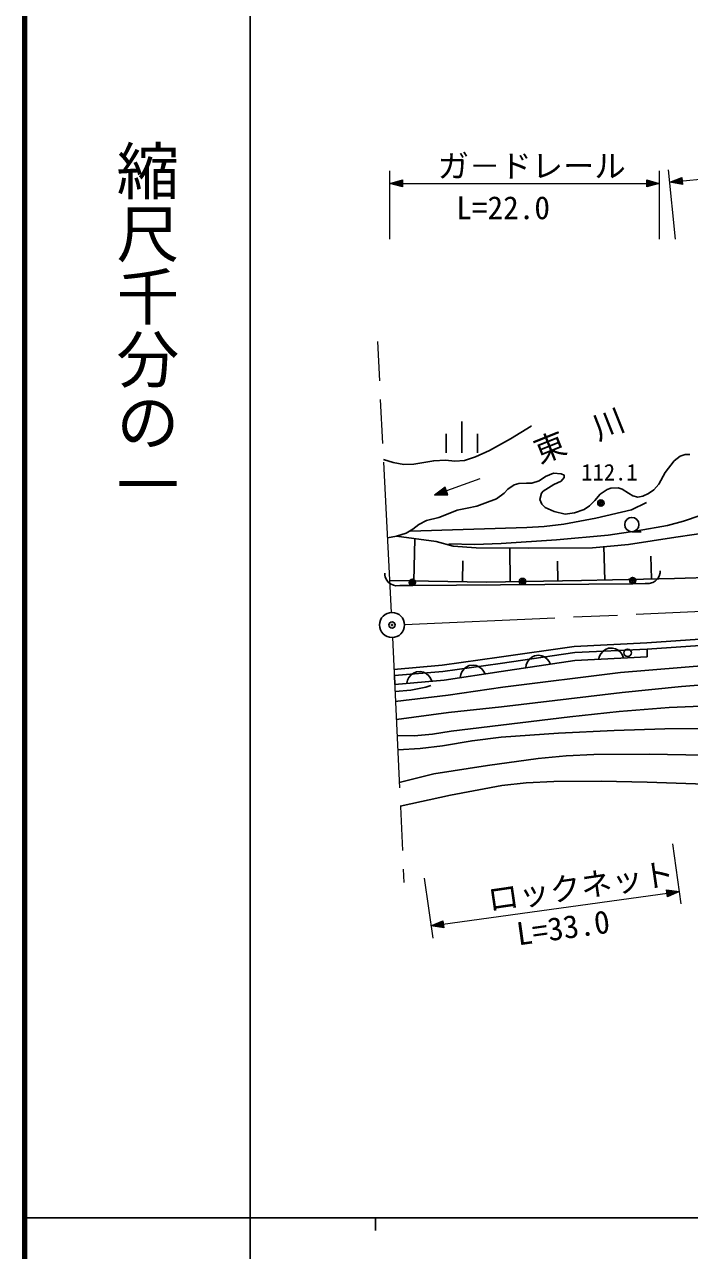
# Model space of a CAD drawing. Units: millimetres, scale not verified. Extents: x 40000 to 680000, y 20000 to 380000.
# Drawn here: x 40000 to 93044, y 202409 to 300180 of the extents above; entities that cross this region are included whole.
import ezdxf
from ezdxf.enums import TextEntityAlignment as Align

# ---------------------------------------------------------------- set-up
doc = ezdxf.new("R2010")
doc.units = ezdxf.units.MM
doc.header["$LTSCALE"] = 1000
doc.header["$PDMODE"] = 32
doc.header["$PDSIZE"] = 500
doc.linetypes.add('CHAIN', pattern=[18.5, 12, -1.5, 3.5, -1.5])
for name, color, linetype, lineweight in [('M-BGD', 7, 'Continuous', 25), ('M-BMK', 2, 'CHAIN', 13), ('M-BMK-SRVR', 3, 'Continuous', 25), ('M-STR-HTXT', 7, 'Continuous', 13), ('M-TTL', 2, 'Continuous', 140), ('M-TTL-BAND', 7, 'Continuous', 25)]:
    doc.layers.add(name, color=color, linetype=linetype, lineweight=lineweight)
doc.layers.add('M-OTRS', color=6, linetype='Continuous')
doc.styles.add('@ＭＳ ゴシック', font='')
doc.styles.add('ＭＳ ゴシック', font='')
doc.styles.get('@ＭＳ ゴシック').set_extended_font_data('@MS Gothic')
doc.styles.get('ＭＳ ゴシック').set_extended_font_data('MS Gothic')

msp = doc.modelspace()

# ---------------------------------------------------------------- linework, layer by layer
at = {"layer": 'M-BGD'}
for p, q in [((74890, 268532), (74890, 266035)), ((73640, 267533), (73640, 266035)), ((76140, 267533), (76140, 266035)), ((68964, 259247), (69685, 259375)), ((69685, 259375), (72834, 258938)), ((71067, 255800), (71123, 259175)), ((88186, 258719), (91947, 259287)), ((88445, 259732), (89195, 259732)), ((91947, 259287), (94878, 259724)), ((72834, 258938), (74190, 258588)), ((74190, 258588), (76027, 258457)), ((76027, 258457), (80182, 258413)), ((78750, 255737), (78703, 258429)), ((80182, 258413), (85299, 258457)), ((85299, 258457), (88186, 258719)), ((86283, 255879), (86221, 258541)), ((74928, 255736), (74955, 257414)), ((82533, 255803), (82505, 257381)), ((90001, 255967), (89958, 257776)), ((68736, 256299), (68735, 256419)), ((68778, 256100), (68736, 256299)), ((90626, 256199), (90508, 255999)), ((90704, 256440), (90626, 256199)), ((90703, 256600), (90704, 256440)), ((97502, 256185), (91860, 256010)), ((68900, 255861), (68778, 256100)), ((69021, 255702), (68900, 255861)), ((69182, 255583), (69021, 255702)), ((76858, 255705), (69136, 255832)), ((69423, 255466), (69182, 255583)), ((69623, 255427), (69423, 255466)), ((69943, 255430), (69623, 255427)), ((70943, 255438), (69943, 255430)), ((88512, 255583), (70943, 255438)), ((84424, 255836), (76858, 255705)), ((91860, 256010), (84424, 255836)), ((89511, 255591), (88512, 255583)), ((89831, 255593), (89511, 255591)), ((90111, 255676), (89831, 255593)), ((90310, 255797), (90111, 255676)), ((90508, 255999), (90310, 255797)), ((77869, 249728), (83854, 250588)), ((83854, 250588), (89646, 250860)), ((83902, 250090), (89675, 250362)), ((83902, 250090), (89675, 250362)), ((86347, 250342), (86153, 250212)), ((86582, 250435), (86347, 250342)), ((86902, 250451), (86582, 250435)), ((87145, 250384), (86902, 250451)), ((87351, 250275), (87145, 250384)), ((89646, 250860), (94635, 251215)), ((89675, 250362), (89661, 249756)), ((89675, 250362), (94675, 250717)), ((73324, 249082), (77869, 249728)), ((77940, 249233), (83902, 250090)), ((77940, 249233), (83902, 250090)), ((83911, 249454), (78030, 248590)), ((80115, 249341), (80026, 249125)), ((80284, 249567), (80115, 249341)), ((80464, 249715), (80284, 249567)), ((80690, 249829), (80464, 249715)), ((81007, 249875), (80690, 249829)), ((81256, 249831), (81007, 249875)), ((81471, 249742), (81256, 249831)), ((81698, 249573), (81471, 249742)), ((81846, 249393), (81698, 249573)), ((81960, 249167), (81846, 249393)), ((89661, 249756), (83911, 249454)), ((85855, 249796), (85787, 249553)), ((85964, 250002), (85855, 249796)), ((86153, 250212), (85964, 250002)), ((87562, 250086), (87351, 250275)), ((87692, 249893), (87562, 250086)), ((87785, 249658), (87692, 249893)), ((69458, 248750), (73324, 249082)), ((69501, 248253), (73380, 248586)), ((69501, 248253), (73380, 248586)), ((71036, 248449), (70847, 248312)), ((71268, 248550), (71036, 248449)), ((71587, 248577), (71268, 248550)), ((71833, 248519), (71587, 248577)), ((72043, 248416), (71833, 248519)), ((72259, 248235), (72043, 248416)), ((73380, 248586), (77940, 249233)), ((73380, 248586), (77940, 249233)), ((78030, 248590), (73469, 247899)), ((74804, 248344), (74761, 248095)), ((74893, 248559), (74804, 248344)), ((75061, 248787), (74893, 248559)), ((75240, 248935), (75061, 248787)), ((75466, 249050), (75240, 248935)), ((75782, 249098), (75466, 249050)), ((76031, 249055), (75782, 249098)), ((76247, 248966), (76031, 249055)), ((76475, 248799), (76247, 248966)), ((76623, 248619), (76475, 248799)), ((76738, 248394), (76623, 248619)), ((80026, 249125), (79981, 248877)), ((69533, 247556), (69501, 248253)), ((73469, 247899), (69533, 247556)), ((70563, 247887), (70505, 247641)), ((70666, 248096), (70563, 247887)), ((70847, 248312), (70666, 248096)), ((72396, 248046), (72259, 248235)), ((72497, 247814), (72396, 248046))]:
    msp.add_line(p, q, dxfattribs=at)
for points in [[(68648, 265497), (69411, 265245), (70257, 265097), (71060, 265117), (71852, 265248), (72639, 265388), (73589, 265427), (74328, 265369), (75108, 265414), (75983, 265710), (77080, 266205), (78777, 267129), (80412, 268137), (80444, 268157)], [(69685, 259375), (70453, 259621), (70985, 259927), (71456, 260306), (72058, 260622), (73038, 260861), (73921, 261221), (74512, 261441), (75297, 261597), (76082, 261756), (76713, 261995), (77640, 262341), (78273, 262799), (78564, 263132), (79072, 263466), (79438, 263569), (80035, 263591), (80475, 263602), (81051, 263779), (81561, 264131), (82203, 264399), (82816, 264342), (83058, 264235), (83037, 264052), (82801, 263767), (82226, 263508), (81381, 262975), (81239, 262811), (81101, 262312), (81257, 261927), (81529, 261653), (82247, 261347), (83131, 261129), (83869, 261243), (84633, 261494), (85061, 261789), (85482, 262222), (85929, 262723), (86482, 263105), (86760, 263196), (87365, 263225), (87672, 263126), (88181, 262806), (88516, 262594), (88931, 262489), (89333, 262562), (89787, 262767), (90198, 263080), (90590, 263534), (91107, 264443), (91830, 265389), (92312, 265751), (92692, 265876), (93083, 265876)], [(73860, 258769), (75890, 258723), (78029, 258791), (82440, 259086), (86544, 259466), (88882, 259796), (91297, 260240), (92571, 260569), (93896, 261022), (95020, 261442), (96129, 261987), (99181, 264093)], [(70767, 259782), (80058, 260076), (81457, 260144), (83013, 260336), (85568, 260816), (88427, 261481), (89615, 262067)], [(69662, 244744), (73824, 245306), (78045, 245771), (87670, 246905), (92416, 247387), (97141, 247755), (106807, 247707), (116496, 247724), (126238, 247402), (129830, 247166), (133262, 247047), (135558, 247035), (138094, 247137), (139885, 247318), (141637, 247597), (143785, 248072), (146083, 248691), (147605, 249184), (149043, 249766), (151617, 250975), (154557, 252237), (158089, 253772)], [(69575, 246187), (73783, 246704), (78149, 247344), (87549, 248513), (97210, 249292), (106919, 249575), (114882, 249701)], [(153089, 249897), (149602, 247979), (148179, 247330), (146496, 246690), (145072, 246252), (143514, 245884), (142043, 245651), (140450, 245505), (138405, 245438), (136005, 245473), (131559, 245699), (126983, 245820), (117225, 245847), (107459, 246141), (104330, 246182), (100931, 246118), (91410, 245708), (87422, 245392), (83511, 244979), (74038, 243824), (72539, 243577), (71069, 243454), (69720, 243466)], [(69557, 246985), (70804, 247092), (72000, 247323), (72414, 247463)], [(69772, 242336), (71570, 242443), (73331, 242663), (75699, 243060), (78015, 243340), (82602, 243664), (87040, 243878), (91065, 244002), (95465, 244033), (105227, 243921), (114966, 243737), (124761, 243473), (134510, 243176), (139410, 243136)], [(123188, 240394), (113481, 241000), (103808, 241517), (94216, 241909), (89821, 241993), (85418, 241975), (83220, 241860), (80961, 241637), (76937, 241096), (72660, 240410), (69892, 239731)], [(69978, 237845), (73973, 238718), (78081, 239500), (80029, 239694), (82226, 239802), (85991, 239833), (89665, 239762), (93516, 239618), (97507, 239367), (100549, 239133), (103731, 238778), (108863, 237762)]]:
    msp.add_lwpolyline(points, dxfattribs=at)
for centre, major_axis in [((85975, 262015), (250, 0)), ((85975, 262015), (150, 0)), ((85975, 262015), (50, 0)), ((88445, 260301), (570, 0)), ((70941, 255688), (250, 0)), ((70941, 255688), (150, 0)), ((70941, 255688), (50, 0)), ((79725, 255760), (250, 0)), ((79725, 255760), (150, 0)), ((79725, 255760), (50, 0)), ((88510, 255832), (250, 0)), ((88510, 255832), (150, 0)), ((88510, 255832), (50, 0)), ((88108, 250070), (300, 0))]:
    msp.add_ellipse(centre, major_axis=major_axis, ratio=0.998985, dxfattribs=at)
at = {"layer": 'M-BMK'}
for p, q in [((69265, 253291), (68173, 274911)), ((70314, 252337), (95230, 253438)), ((69361, 251295), (70258, 231746))]:
    msp.add_line(p, q, dxfattribs=at)
at = {"layer": 'M-BMK-SRVR'}
for major_axis in [(1000, 0), (40, 0)]:
    msp.add_ellipse((69315, 252293), major_axis=major_axis, ratio=0.998985, dxfattribs=at)
at = {"layer": 'M-OTRS'}
msp.add_point((69315, 252293), dxfattribs=at)
at = {"layer": 'M-STR-HTXT'}
for p, q in [((91467, 287595), (131868, 291783)), ((69143, 283054), (69143, 288508)), ((90637, 288508), (90637, 283054)), ((91938, 283056), (91364, 288589)), ((69143, 287509), (70143, 287789)), ((69143, 287509), (90637, 287509)), ((70143, 287229), (69143, 287509)), ((69423, 287509), (70103, 287709)), ((70103, 287309), (69423, 287509)), ((69583, 287509), (70063, 287629)), ((70063, 287389), (69583, 287509)), ((69823, 287509), (70023, 287549)), ((70023, 287469), (69823, 287509)), ((70023, 287549), (70023, 287469)), ((70063, 287629), (70063, 287389)), ((70103, 287709), (70103, 287309)), ((70143, 287789), (70143, 287229)), ((89637, 287229), (89637, 287789)), ((89637, 287789), (90637, 287509)), ((90637, 287509), (89637, 287229)), ((89677, 287309), (89677, 287709)), ((89677, 287709), (90357, 287509)), ((90357, 287509), (89677, 287309)), ((89717, 287389), (89717, 287629)), ((89717, 287629), (90197, 287509)), ((90197, 287509), (89717, 287389)), ((89757, 287469), (89757, 287549)), ((89757, 287549), (89957, 287509)), ((89957, 287509), (89757, 287469)), ((91467, 287595), (92433, 287976)), ((92491, 287420), (91467, 287595)), ((91746, 287624), (92401, 287893)), ((92442, 287495), (91746, 287624)), ((91905, 287641), (92370, 287809)), ((92394, 287571), (91905, 287641)), ((92143, 287665), (92338, 287726)), ((92346, 287646), (92143, 287665)), ((92338, 287726), (92346, 287646)), ((92370, 287809), (92394, 287571)), ((92401, 287893), (92442, 287495)), ((92433, 287976), (92491, 287420)), ((76330, 263937), (72716, 262639)), ((73549, 263277), (72716, 262639)), ((73532, 263208), (72829, 262679)), ((73514, 263138), (72942, 262720)), ((73497, 263068), (73055, 262760)), ((73592, 262804), (73497, 263068)), ((73650, 262762), (73514, 263138)), ((73708, 262719), (73532, 263208)), ((73766, 262676), (73549, 263277)), ((72716, 262639), (73766, 262676)), ((72829, 262679), (73708, 262719)), ((72942, 262720), (73650, 262762)), ((73055, 262760), (73592, 262804)), ((73480, 262998), (73168, 262801)), ((73168, 262801), (73534, 262847)), ((73462, 262928), (73319, 262855)), ((73319, 262855), (73476, 262890)), ((73476, 262890), (73462, 262928)), ((73534, 262847), (73480, 262998)), ((92382, 230047), (91717, 234844)), ((71893, 232101), (72558, 227304)), ((72421, 228293), (92245, 231036)), ((91292, 230622), (91216, 231176)), ((91216, 231176), (92245, 231036)), ((91321, 230707), (91266, 231103)), ((91266, 231103), (91967, 230998)), ((92245, 231036), (91292, 230622)), ((91350, 230792), (91317, 231029)), ((91317, 231029), (91809, 230976)), ((91967, 230998), (91321, 230707)), ((91809, 230976), (91350, 230792)), ((91378, 230876), (91367, 230955)), ((91367, 230955), (91571, 230943)), ((91571, 230943), (91378, 230876)), ((72421, 228293), (73373, 228707)), ((73450, 228153), (72421, 228293)), ((72698, 228332), (73344, 228623)), ((73399, 228227), (72698, 228332)), ((72857, 228354), (73316, 228538)), ((73349, 228301), (72857, 228354)), ((73095, 228387), (73287, 228453)), ((73298, 228374), (73095, 228387)), ((73287, 228453), (73298, 228374)), ((73316, 228538), (73349, 228301)), ((73344, 228623), (73399, 228227)), ((73373, 228707), (73450, 228153))]:
    msp.add_line(p, q, dxfattribs=at)
at = {"layer": 'M-TTL'}
msp.add_line((40000, 380000), (40000, 20000), dxfattribs=at)
at = {"layer": 'M-TTL-BAND'}
for p, q in [((58000, 370000), (58000, 20000)), ((40000, 205000), (579000, 205000)), ((68000, 205000), (68000, 204000))]:
    msp.add_line(p, q, dxfattribs=at)

# ---------------------------------------------------------------- texts
at = {"layer": 'M-STR-HTXT', "style": 'ＭＳ ゴシック'}
for s, height, p in [('ガ－ドレール', 1833, (72956, 287432)), ('L=22.0', 1833, (74436, 284105)), ('112.1', 1320, (84415, 263418))]:
    msp.add_text(s, height=height, dxfattribs=at).set_placement(p, align=Align.BOTTOM_LEFT)
for s, rotation, p in [('東\u3000川', 21.78, (81296, 264638)), ('ロックネット', 8.292, (77161, 228922)), ('L=33.0', 7.892, (79459, 226192))]:
    msp.add_text(s, height=1833, rotation=rotation, dxfattribs=at).set_placement(p, align=Align.BOTTOM_LEFT)
at = {"layer": 'M-TTL-BAND', "style": '@ＭＳ ゴシック'}
msp.add_text('縮尺千分の一', height=3666, rotation=270, dxfattribs=at).set_placement((49777, 261030), align=Align.MIDDLE_RIGHT)

doc.saveas('drawing.dxf')
